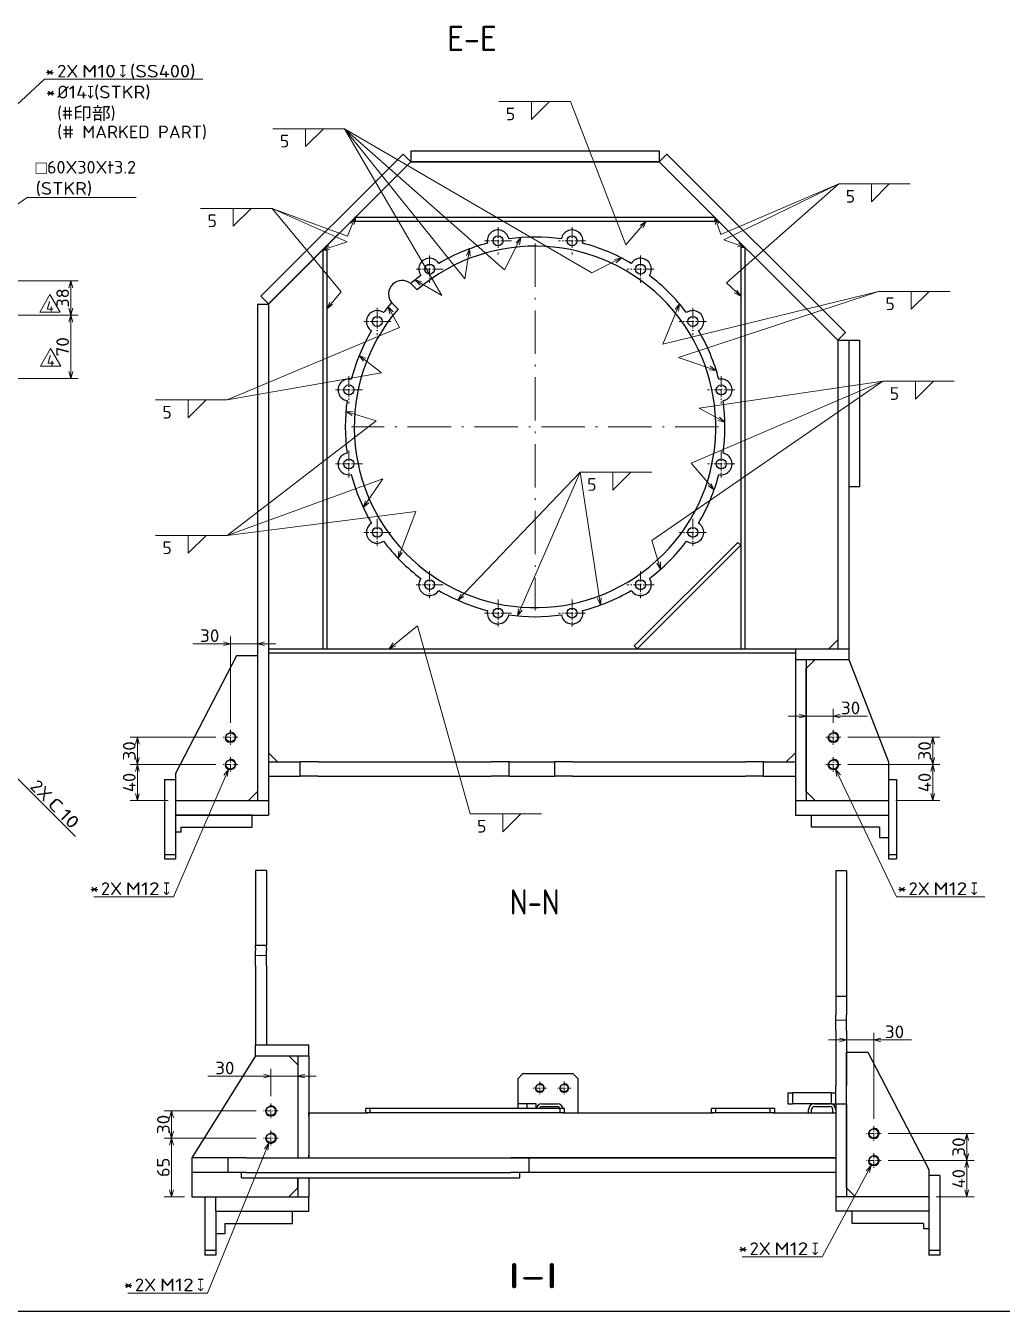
# Model space of a CAD drawing. Extents: x 0 to 1248, y -10 to 833.
# Drawn here: x 727.3 to 997.4, y 25 to 380.6 of the extents above; entities that cross this region are included whole.
import ezdxf
from ezdxf.enums import TextEntityAlignment as Align

# ---------------------------------------------------------------- set-up
doc = ezdxf.new("R2010")
doc.units = 0
doc.linetypes.add('DASHDOT', pattern=[18.5, 12, -3, 0.5, -3])
doc.layers.get('0').update_dxf_attribs({"lineweight": 13})
doc.styles.add('GDT', font='gdt.shx')
doc.styles.get("Standard").update_dxf_attribs({"font": 'isocp.shx'})
doc.dimstyles.get("Standard").update_dxf_attribs({"dimtxt": 2.5, "dimasz": 2.5, "dimexe": 1.25, "dimexo": 0.625, "dimtad": 1, "dimcen": 2.5, "dimadec": 0, "dimazin": 0, "dimtfac": 1, "dimtmove": 0, "dimatfit": 0, "dimfxl": 1, "dimarcsym": 0})

# ---------------------------------------------------------------- blocks, each defined once
blk = doc.blocks.new('*D291')
at = {"color": 214, "lineweight": 13}
for p, q in [((683.911854, 320.918055), (732.427548, 365.821757)), ((732.427548, 365.821757), (776.26218, 365.821757))]:
    blk.add_line(p, q, dxfattribs=at)
blk.add_lwpolyline([(684.978024, 322.610179), (683.911854, 320.918055), (685.681248, 321.850398)], dxfattribs=at)
for s, width, p, p2 in [('(SS400)', 0.880938, (756.056126, 366.321757), (774.26218, 366.321757)), ('2X', 0.953546, (735.96175, 366.321757), (741.841953, 366.321757)), ('M10', 0.921947, (742.841953, 366.321757), (752.215077, 366.321757))]:
    blk.add_text(s, height=3.5, dxfattribs=dict(at, width=width)).set_placement(p, p2, align=Align.FIT)
at = {"color": 214, "lineweight": 13, "style": 'GDT', "width": 0.52601}
blk.add_text('x', height=3.5, dxfattribs=at).set_placement((753.215077, 366.321757), (755.056111, 366.321757), align=Align.FIT)
blk = doc.blocks.new('*D344')
at = {"color": 5, "lineweight": 13}
for p, q in [((692.644482, 300.56898), (741.74448, 300.56898)), ((739.74448, 283.06898), (739.74448, 300.56898)), ((693.894482, 283.06898), (741.74448, 283.06898))]:
    blk.add_line(p, q, dxfattribs=at)
for points in [[(740.262119, 298.637141), (739.74448, 300.56898), (739.226841, 298.637141)], [(739.226841, 285.000834), (739.74448, 283.06898), (740.262119, 285.000834)]]:
    blk.add_lwpolyline(points, dxfattribs=at)
at = {"color": 5, "lineweight": 13, "width": 0.868247}
blk.add_text('70', height=3.5, rotation=90, dxfattribs=at).set_placement((739.24448, 289.141886), (739.24448, 294.496073), align=Align.FIT)
blk = doc.blocks.new('*D345')
at = {"color": 5, "lineweight": 13}
for p, q in [((692.644482, 310.06898), (741.74448, 310.06898)), ((739.74448, 300.56898), (739.74448, 310.06898)), ((692.644482, 300.56898), (741.74448, 300.56898))]:
    blk.add_line(p, q, dxfattribs=at)
for points in [[(740.262119, 308.137141), (739.74448, 310.06898), (739.226841, 308.137141)], [(739.226841, 302.500834), (739.74448, 300.56898), (740.262119, 302.500834)]]:
    blk.add_lwpolyline(points, dxfattribs=at)
at = {"color": 5, "lineweight": 13, "width": 0.868247}
blk.add_text('38', height=3.5, rotation=90, dxfattribs=at).set_placement((739.24448, 302.641886), (739.24448, 307.996073), align=Align.FIT)
blk = doc.blocks.new('*D368')
at = {"color": 7, "lineweight": 13}
for p, q in [((777.660428, 90.058514), (807.581845, 90.058514)), ((795.081845, 84.471012), (795.081845, 92.058514))]:
    blk.add_line(p, q, dxfattribs=at)
for points in [[(793.149991, 89.540874), (795.081845, 90.058514), (793.149991, 90.576153)], [(804.513699, 90.576153), (802.581845, 90.058514), (804.513699, 89.540874)]]:
    blk.add_lwpolyline(points, dxfattribs=at)
at = {"color": 7, "lineweight": 13, "width": 0.868247}
blk.add_text('30', height=3.5, dxfattribs=at).set_placement((779.660428, 90.558514), (785.014615, 90.558514), align=Align.FIT)
blk = doc.blocks.new('*D369')
at = {"color": 7, "lineweight": 13}
for p, q in [((949.331845, 100.058514), (972.258939, 100.058514)), ((954.331845, 98.683514), (954.331845, 102.058514)), ((961.831845, 78.221012), (961.831845, 102.058514))]:
    blk.add_line(p, q, dxfattribs=at)
for points in [[(952.399991, 99.540874), (954.331845, 100.058514), (952.399991, 100.576153)], [(963.763699, 100.576153), (961.831845, 100.058514), (963.763699, 99.540874)]]:
    blk.add_lwpolyline(points, dxfattribs=at)
at = {"color": 7, "lineweight": 13, "width": 0.868247}
blk.add_text('30', height=3.5, dxfattribs=at).set_placement((964.904752, 100.558514), (970.258939, 100.558514), align=Align.FIT)
blk = doc.blocks.new('*D370')
at = {"color": 214, "lineweight": 13}
for p, q in [((794.514996, 71.544743), (777.581845, 30.058514)), ((777.581845, 30.058514), (755.487485, 30.058514))]:
    blk.add_line(p, q, dxfattribs=at)
blk.add_lwpolyline([(794.264211, 69.560528), (794.514996, 71.544743), (793.305707, 69.951755)], dxfattribs=at)
for s, width, p, p2 in [('2X', 0.953546, (757.487485, 30.558514), (763.367688, 30.558514)), ('M12', 0.921947, (764.36768, 30.558514), (773.740804, 30.558514))]:
    blk.add_text(s, height=3.5, dxfattribs=dict(at, width=width)).set_placement(p, p2, align=Align.FIT)
at = {"color": 214, "lineweight": 13, "style": 'GDT', "width": 0.52601}
blk.add_text('x', height=3.5, dxfattribs=at).set_placement((774.740811, 30.558514), (776.581845, 30.558514), align=Align.FIT)
blk = doc.blocks.new('*D371')
at = {"color": 214, "lineweight": 13}
for p, q in [((961.124028, 65.361019), (947.581845, 40.058514)), ((947.581845, 40.058514), (925.487481, 40.058514))]:
    blk.add_line(p, q, dxfattribs=at)
blk.add_lwpolyline([(960.66882, 63.413509), (961.124028, 65.361019), (959.756047, 63.902035)], dxfattribs=at)
for s, width, p, p2 in [('2X', 0.953546, (927.487481, 40.558514), (933.367684, 40.558514)), ('M12', 0.921946, (934.367684, 40.558514), (943.740804, 40.558514))]:
    blk.add_text(s, height=3.5, dxfattribs=dict(at, width=width)).set_placement(p, p2, align=Align.FIT)
at = {"color": 214, "lineweight": 13, "style": 'GDT', "width": 0.52601}
blk.add_text('x', height=3.5, dxfattribs=at).set_placement((944.740811, 40.558514), (946.581845, 40.558514), align=Align.FIT)
blk = doc.blocks.new('*D372')
at = {"color": 7, "lineweight": 13}
for p, q in [((791.044347, 72.933514), (765.581845, 72.933514)), ((767.581845, 56.683514), (767.581845, 72.933514)), ((771.206845, 56.683514), (765.581845, 56.683514))]:
    blk.add_line(p, q, dxfattribs=at)
for points in [[(768.099484, 71.001659), (767.581845, 72.933514), (767.064206, 71.001659)], [(767.064206, 58.615368), (767.581845, 56.683514), (768.099484, 58.615368)]]:
    blk.add_lwpolyline(points, dxfattribs=at)
at = {"color": 7, "lineweight": 13, "width": 0.868247}
blk.add_text('65', height=3.5, rotation=90, dxfattribs=at).set_placement((767.081845, 62.13142), (767.081845, 67.485607), align=Align.FIT)
blk = doc.blocks.new('*D373')
at = {"color": 7, "lineweight": 13}
for p, q in [((791.044347, 80.433514), (765.581845, 80.433514)), ((767.581845, 72.933514), (767.581845, 80.433514)), ((791.044347, 72.933514), (765.581845, 72.933514))]:
    blk.add_line(p, q, dxfattribs=at)
for points in [[(768.099484, 78.501659), (767.581845, 80.433514), (767.064206, 78.501659)], [(767.064206, 74.865368), (767.581845, 72.933514), (768.099484, 74.865368)]]:
    blk.add_lwpolyline(points, dxfattribs=at)
at = {"color": 7, "lineweight": 13, "width": 0.868247}
blk.add_text('30', height=3.5, rotation=90, dxfattribs=at).set_placement((767.081845, 74.00642), (767.081845, 79.360607), align=Align.FIT)
blk = doc.blocks.new('*D374')
at = {"color": 7, "lineweight": 13}
for p, q in [((965.869344, 66.683514), (989.581845, 66.683514)), ((987.581845, 56.683514), (987.581845, 66.683514)), ((979.081845, 56.683514), (989.581845, 56.683514))]:
    blk.add_line(p, q, dxfattribs=at)
for points in [[(988.099484, 64.751659), (987.581845, 66.683514), (987.064206, 64.751659)], [(987.064206, 58.615368), (987.581845, 56.683514), (988.099484, 58.615368)]]:
    blk.add_lwpolyline(points, dxfattribs=at)
at = {"color": 7, "lineweight": 13, "width": 0.868247}
blk.add_text('40', height=3.5, rotation=90, dxfattribs=at).set_placement((987.081845, 59.00642), (987.081845, 64.360607), align=Align.FIT)
blk = doc.blocks.new('*D375')
at = {"color": 7, "lineweight": 13}
for p, q in [((965.869344, 74.183514), (989.581845, 74.183514)), ((987.581845, 66.683514), (987.581845, 74.183514)), ((965.869344, 66.683514), (989.581845, 66.683514))]:
    blk.add_line(p, q, dxfattribs=at)
for points in [[(988.099484, 72.251659), (987.581845, 74.183514), (987.064206, 72.251659)], [(987.064206, 68.615368), (987.581845, 66.683514), (988.099484, 68.615368)]]:
    blk.add_lwpolyline(points, dxfattribs=at)
at = {"color": 7, "lineweight": 13, "width": 0.868247}
blk.add_text('30', height=3.5, rotation=90, dxfattribs=at).set_placement((987.081845, 67.75642), (987.081845, 73.110607), align=Align.FIT)
blk = doc.blocks.new('*D393')
at = {"color": 7, "lineweight": 13}
for p, q in [((783.907596, 187.821099), (783.907596, 211.658601)), ((773.480502, 209.658601), (796.407596, 209.658601))]:
    blk.add_line(p, q, dxfattribs=at)
for points in [[(781.975742, 209.140961), (783.907596, 209.658601), (781.975742, 210.17624)], [(793.33945, 210.17624), (791.407596, 209.658601), (793.33945, 209.140961)]]:
    blk.add_lwpolyline(points, dxfattribs=at)
at = {"color": 7, "lineweight": 13, "width": 0.868247}
blk.add_text('30', height=3.5, dxfattribs=at).set_placement((775.480502, 210.158601), (780.834689, 210.158601), align=Align.FIT)
blk = doc.blocks.new('*D394')
at = {"color": 7, "lineweight": 13}
for p, q in [((938.157596, 189.658601), (960.110629, 189.658601)), ((950.657596, 187.821099), (950.657596, 191.658601))]:
    blk.add_line(p, q, dxfattribs=at)
for points in [[(941.225742, 189.140961), (943.157596, 189.658601), (941.225742, 190.17624)], [(952.58945, 190.17624), (950.657596, 189.658601), (952.58945, 189.140961)]]:
    blk.add_lwpolyline(points, dxfattribs=at)
at = {"color": 7, "lineweight": 13, "width": 0.868247}
blk.add_text('30', height=3.5, dxfattribs=at).set_placement((952.756442, 190.158601), (958.110629, 190.158601), align=Align.FIT)
blk = doc.blocks.new('*D395')
at = {"color": 214, "lineweight": 13}
for p, q in [((783.315013, 174.905617), (768.157596, 139.658601)), ((768.157596, 139.658601), (746.063235, 139.658601))]:
    blk.add_line(p, q, dxfattribs=at)
blk.add_lwpolyline([(783.027362, 172.926408), (783.315013, 174.905617), (782.076297, 173.335396)], dxfattribs=at)
for s, width, p, p2 in [('2X', 0.953546, (748.063228, 140.158601), (753.943431, 140.158601)), ('M12', 0.921947, (754.943431, 140.158601), (764.316554, 140.158601))]:
    blk.add_text(s, height=3.5, dxfattribs=dict(at, width=width)).set_placement(p, p2, align=Align.FIT)
at = {"color": 214, "lineweight": 13, "style": 'GDT', "width": 0.52601}
blk.add_text('x', height=3.5, dxfattribs=at).set_placement((765.316562, 140.158601), (767.157596, 140.158601), align=Align.FIT)
blk = doc.blocks.new('*D396')
at = {"color": 214, "lineweight": 13}
for p, q in [((951.304286, 174.930161), (968.157596, 139.658601)), ((968.157596, 139.658601), (992.565845, 139.658601))]:
    blk.add_line(p, q, dxfattribs=at)
blk.add_lwpolyline([(952.604228, 173.410241), (951.304286, 174.930161), (951.670108, 172.963906)], dxfattribs=at)
for s, width, p, p2 in [('2X', 0.953546, (971.471477, 140.158601), (977.35168, 140.158601)), ('M12', 0.921947, (978.35168, 140.158601), (987.724803, 140.158601))]:
    blk.add_text(s, height=3.5, dxfattribs=dict(at, width=width)).set_placement(p, p2, align=Align.FIT)
at = {"color": 214, "lineweight": 13, "style": 'GDT', "width": 0.52601}
blk.add_text('x', height=3.5, dxfattribs=at).set_placement((988.724803, 140.158601), (990.565837, 140.158601), align=Align.FIT)
blk = doc.blocks.new('*D397')
at = {"color": 7, "lineweight": 13}
for p, q in [((779.870097, 176.283601), (756.157596, 176.283601)), ((758.157596, 166.283601), (758.157596, 176.283601)), ((766.657596, 166.283601), (756.157596, 166.283601))]:
    blk.add_line(p, q, dxfattribs=at)
for points in [[(758.675235, 174.351746), (758.157596, 176.283601), (757.639957, 174.351746)], [(757.639957, 168.215455), (758.157596, 166.283601), (758.675235, 168.215455)]]:
    blk.add_lwpolyline(points, dxfattribs=at)
at = {"color": 7, "lineweight": 13, "width": 0.868247}
blk.add_text('40', height=3.5, rotation=90, dxfattribs=at).set_placement((757.657596, 168.606507), (757.657596, 173.960694), align=Align.FIT)
blk = doc.blocks.new('*D398')
at = {"color": 7, "lineweight": 13}
for p, q in [((779.870097, 183.783601), (756.157596, 183.783601)), ((758.157596, 176.283601), (758.157596, 183.783601)), ((779.870097, 176.283601), (756.157596, 176.283601))]:
    blk.add_line(p, q, dxfattribs=at)
for points in [[(758.675235, 181.851746), (758.157596, 183.783601), (757.639957, 181.851746)], [(757.639957, 178.215455), (758.157596, 176.283601), (758.675235, 178.215455)]]:
    blk.add_lwpolyline(points, dxfattribs=at)
at = {"color": 7, "lineweight": 13, "width": 0.868247}
blk.add_text('30', height=3.5, rotation=90, dxfattribs=at).set_placement((757.657596, 177.356507), (757.657596, 182.710694), align=Align.FIT)
blk = doc.blocks.new('*D399')
at = {"color": 7, "lineweight": 13}
for p, q in [((954.695094, 176.283601), (980.157596, 176.283601)), ((978.157596, 166.283601), (978.157596, 176.283601)), ((967.907596, 166.283601), (980.157596, 166.283601))]:
    blk.add_line(p, q, dxfattribs=at)
for points in [[(978.675235, 174.351746), (978.157596, 176.283601), (977.639957, 174.351746)], [(977.639957, 168.215455), (978.157596, 166.283601), (978.675235, 168.215455)]]:
    blk.add_lwpolyline(points, dxfattribs=at)
at = {"color": 7, "lineweight": 13, "width": 0.868247}
blk.add_text('40', height=3.5, rotation=90, dxfattribs=at).set_placement((977.657596, 168.606507), (977.657596, 173.960694), align=Align.FIT)
blk = doc.blocks.new('*D400')
at = {"color": 7, "lineweight": 13}
for p, q in [((954.695094, 183.783601), (980.157596, 183.783601)), ((978.157596, 176.283601), (978.157596, 183.783601)), ((954.695094, 176.283601), (980.157596, 176.283601))]:
    blk.add_line(p, q, dxfattribs=at)
for points in [[(978.675235, 181.851746), (978.157596, 183.783601), (977.639957, 181.851746)], [(977.639957, 178.215455), (978.157596, 176.283601), (978.675235, 178.215455)]]:
    blk.add_lwpolyline(points, dxfattribs=at)
at = {"color": 7, "lineweight": 13, "width": 0.868247}
blk.add_text('30', height=3.5, rotation=90, dxfattribs=at).set_placement((977.657596, 177.356507), (977.657596, 182.710694), align=Align.FIT)

msp = doc.modelspace()

# ---------------------------------------------------------------- linework, layer by layer
at = {"color": 7, "lineweight": 13}
for p, q in [((858.1576, 359.6586), (877.9508, 359.6586)), ((795.6576, 352.1586), (815.4508, 352.1586)), ((952.1606, 336.8726), (971.9539, 336.8726)), ((775.6413, 330.1205), (795.4345, 330.1205)), ((963.1576, 307.1586), (982.9508, 307.1586)), ((964.3397, 282.3004), (984.1329, 282.3004)), ((763.1576, 277.1586), (782.9508, 277.1586)), ((846.7786, 221.7087), (880.6576, 257.1586)), ((863.3227, 217.3817), (880.6576, 257.1586)), ((880.6576, 257.1586), (900.4508, 257.1586)), ((886.2582, 220.3776), (880.6576, 257.1586)), ((763.1576, 239.6586), (782.9508, 239.6586)), ((724.3894, 173.0639), (741.071, 156.3823)), ((850.1856, 162.6165), (869.9788, 162.6165)), ((791.0818, 123.4367), (793.5818, 123.4367)), ((954.0818, 105.5567), (951.5818, 105.5567))]:
    msp.add_line(p, q, dxfattribs=at)
at = {"color": 7, "lineweight": 25}
for p, q in [((792.2931, 305.7868), (831.6613, 345.1549)), ((831.6613, 345.1549), (833.7826, 343.0336)), ((833.7826, 346.0336), (833.7826, 343.0336)), ((833.7826, 346.0336), (902.5326, 346.0336)), ((902.5326, 346.0336), (902.5326, 343.0336)), ((904.6539, 345.1549), (902.5326, 343.0336)), ((904.6539, 345.1549), (954.0276, 295.7812)), ((833.7826, 343.0336), (794.4076, 303.6586)), ((794.4144, 303.6654), (833.7826, 343.0336)), ((902.5326, 343.0336), (833.7826, 343.0336)), ((833.7826, 343.0336), (902.5326, 343.0336)), ((951.9076, 293.6586), (902.5326, 343.0336)), ((902.5326, 343.0336), (951.9063, 293.6599)), ((818.4076, 327.6586), (818.4076, 326.5336)), ((818.4076, 327.6586), (917.9076, 327.6586)), ((917.9076, 327.6586), (917.9076, 326.5336)), ((818.4076, 326.5336), (917.9076, 326.5336)), ((809.4076, 318.6586), (810.5326, 318.6586)), ((809.4076, 318.6586), (809.4076, 208.2836)), ((810.5326, 318.6586), (810.5326, 208.2836)), ((925.0326, 319.4086), (926.1576, 319.4086)), ((925.0326, 319.4086), (925.0326, 208.2836)), ((926.1576, 319.4086), (926.1576, 208.2836)), ((834.0397, 309.0798), (835.5535, 307.566)), ((791.4076, 303.6586), (791.4076, 166.2836)), ((791.4076, 303.6586), (794.4076, 303.6586)), ((792.2931, 305.7868), (794.4144, 303.6654)), ((794.4076, 303.6586), (794.4076, 166.2836)), ((794.4076, 303.6586), (794.4076, 208.2836)), ((830.2502, 302.2627), (828.7364, 303.7765)), ((954.0276, 295.7812), (951.9063, 293.6599)), ((951.9076, 293.6586), (951.9076, 208.2836)), ((951.9076, 293.6586), (954.9076, 293.6586)), ((954.9076, 293.6586), (954.9076, 208.2836)), ((954.9076, 293.6586), (957.9076, 293.6586)), ((954.9076, 293.6586), (954.9076, 253.1586)), ((957.9076, 293.6586), (957.9076, 253.1586)), ((954.9076, 253.1586), (957.9076, 253.1586)), ((924.2371, 237.7169), (895.5993, 209.0791)), ((925.0326, 236.9214), (896.3948, 208.2836)), ((924.2371, 237.7169), (925.0326, 236.9214)), ((951.9076, 210.7836), (949.4076, 208.2836)), ((785.576, 206.2836), (768.6576, 173.7836)), ((791.4076, 206.2836), (785.576, 206.2836)), ((794.4076, 208.2836), (794.4076, 207.1586)), ((794.4076, 208.2836), (940.1576, 208.2836)), ((794.4076, 207.1586), (794.4076, 179.5336)), ((794.4076, 207.1586), (940.1576, 207.1586)), ((809.4076, 208.2836), (810.5326, 208.2836)), ((895.5993, 209.0791), (896.3948, 208.2836)), ((925.0326, 208.2836), (926.1576, 208.2836)), ((940.1576, 208.2836), (940.1576, 205.2836)), ((940.1576, 208.2836), (954.9076, 208.2836)), ((940.1576, 208.2836), (940.1576, 207.1586)), ((951.9076, 208.2836), (954.9076, 208.2836)), ((954.9076, 208.2836), (954.9076, 205.2836)), ((940.1576, 205.2836), (940.1576, 166.2836)), ((940.1576, 205.2836), (943.1576, 205.2836)), ((940.1576, 205.2836), (954.9076, 205.2836)), ((943.1576, 205.2836), (943.1576, 166.2836)), ((945.6576, 205.2836), (943.1576, 202.7836)), ((943.1576, 168.7836), (943.1576, 202.7836)), ((945.6576, 205.2836), (954.9076, 205.2836)), ((954.9076, 205.2836), (965.9076, 177.0336)), ((794.4076, 179.5336), (796.9076, 177.0336)), ((937.6576, 177.0336), (940.1576, 179.5336)), ((794.4076, 177.0336), (794.4076, 173.0336)), ((794.4076, 177.0336), (803.2171, 177.0336)), ((808.1576, 177.0336), (803.2171, 177.0336)), ((803.2171, 173.0336), (803.2171, 177.0336)), ((808.1576, 177.0336), (856.0326, 177.0336)), ((860.9731, 177.0336), (856.0326, 177.0336)), ((860.9731, 177.0336), (873.5921, 177.0336)), ((860.9731, 173.0336), (860.9731, 177.0336)), ((878.5326, 177.0336), (873.5921, 177.0336)), ((873.5921, 173.0336), (873.5921, 177.0336)), ((878.5326, 177.0336), (926.4076, 177.0336)), ((931.3481, 177.0336), (926.4076, 177.0336)), ((931.3481, 177.0336), (940.1576, 177.0336)), ((931.3481, 173.0336), (931.3481, 177.0336)), ((940.1576, 177.0336), (940.1576, 173.0336)), ((965.9076, 177.0336), (965.9076, 172.1586)), ((765.6576, 172.1586), (768.6576, 172.1586)), ((765.6576, 172.1586), (765.6576, 151.4086)), ((768.6576, 173.7836), (768.6576, 166.2836)), ((768.6576, 172.1586), (768.6576, 166.2836)), ((794.4076, 173.0336), (803.2171, 173.0336)), ((808.1576, 173.0336), (803.1576, 173.0336)), ((808.1576, 173.0336), (856.0326, 173.0336)), ((860.9731, 173.0336), (856.0326, 173.0336)), ((860.9731, 173.0336), (873.5921, 173.0336)), ((878.5326, 173.0336), (873.5326, 173.0336)), ((878.5326, 173.0336), (926.4076, 173.0336)), ((931.3481, 173.0336), (926.4076, 173.0336)), ((931.3481, 173.0336), (940.1576, 173.0336)), ((965.9076, 172.1586), (968.1576, 172.1586)), ((965.9076, 172.1586), (965.9076, 151.4086)), ((968.1576, 172.1586), (968.1576, 151.4086)), ((791.4076, 168.7836), (788.9076, 166.2836)), ((943.1576, 168.7836), (945.6576, 166.2836)), ((768.6576, 166.2836), (768.6576, 162.2836)), ((768.6576, 166.2836), (794.4076, 166.2836)), ((791.4076, 166.2836), (794.4076, 166.2836)), ((794.4076, 166.2836), (794.4076, 162.2836)), ((940.1576, 166.2836), (940.1576, 162.2836)), ((940.1576, 166.2836), (965.9076, 166.2836)), ((940.1576, 166.2836), (943.1576, 166.2836)), ((965.9076, 166.2836), (965.9076, 162.2836)), ((768.6576, 162.2836), (794.4076, 162.2836)), ((768.6576, 162.2836), (768.6576, 151.4086)), ((768.6576, 162.2836), (768.6576, 157.5336)), ((789.9076, 162.2836), (768.6576, 162.2836)), ((789.9076, 158.9086), (789.9076, 162.2836)), ((940.1576, 162.2836), (965.9076, 162.2836)), ((944.6576, 158.9086), (944.6576, 162.2836)), ((944.6576, 162.2836), (965.9076, 162.2836)), ((770.1576, 157.5336), (768.6576, 157.5336)), ((770.1576, 158.9086), (789.9076, 158.9086)), ((770.1576, 158.9086), (770.1576, 157.5336)), ((963.4076, 158.9086), (944.6576, 158.9086)), ((963.4076, 158.9086), (963.4076, 156.0336)), ((963.4076, 156.0336), (965.9076, 156.0336)), ((765.6576, 151.4086), (768.6576, 151.4086)), ((765.6576, 151.4086), (765.6576, 150.1586)), ((765.6576, 150.1586), (768.6576, 150.1586)), ((768.6576, 151.4086), (768.6576, 150.1586)), ((965.9076, 151.4086), (968.1576, 151.4086)), ((965.9076, 151.4086), (965.9076, 150.1586)), ((965.9076, 150.1586), (968.1576, 150.1586)), ((968.1576, 151.4086), (968.1576, 150.1586)), ((790.8318, 146.9604), (790.8318, 126.1835)), ((793.8318, 146.9604), (790.8318, 146.9604)), ((793.8318, 146.9604), (793.8318, 126.1835)), ((951.3318, 146.8343), (951.3318, 112.193)), ((954.3318, 146.8343), (951.3318, 146.8343)), ((954.3318, 146.8343), (954.3318, 112.193)), ((793.8318, 126.1835), (790.8318, 126.1835)), ((790.8318, 125.5136), (790.8318, 126.1835)), ((790.8318, 125.5136), (790.8318, 124.8801)), ((790.8318, 120.55), (790.8318, 124.8801)), ((793.8318, 125.5136), (793.8318, 126.1835)), ((793.8318, 125.5136), (793.8318, 124.8801)), ((793.8318, 120.55), (793.8318, 124.8801)), ((790.8318, 120.55), (790.8318, 98.6835)), ((793.8318, 120.55), (793.8318, 98.6835)), ((951.3318, 112.193), (954.3318, 112.193)), ((951.3318, 112.193), (951.3318, 107.0001)), ((954.3318, 112.193), (954.3318, 107.0001)), ((951.3318, 102.67), (951.3318, 107.0001)), ((954.3318, 102.67), (954.3318, 107.0001)), ((951.3318, 102.67), (951.3318, 87.4335)), ((954.3318, 102.67), (954.3318, 87.4335)), ((790.8318, 98.6835), (805.5818, 98.6835)), ((790.8318, 95.6835), (790.8318, 98.6835)), ((790.8318, 98.6835), (793.8318, 98.6835)), ((805.5818, 95.6835), (805.5818, 98.6835)), ((954.3318, 96.6835), (960.1634, 96.6835)), ((954.3318, 59.1835), (954.3318, 96.6835)), ((960.1634, 96.6835), (977.0818, 64.1835)), ((790.8318, 95.6835), (773.2068, 67.4335)), ((790.8318, 95.6835), (805.5818, 95.6835)), ((800.0818, 95.6835), (802.5818, 93.1835)), ((802.5818, 95.6835), (805.5818, 95.6835)), ((802.5818, 95.6835), (802.5818, 67.4335)), ((805.5818, 95.6835), (805.5818, 67.4335)), ((864.7068, 90.6835), (863.4568, 89.4335)), ((863.4568, 82.4335), (863.4568, 89.4335)), ((878.7068, 90.6835), (864.7068, 90.6835)), ((878.7068, 90.6835), (879.9568, 89.4335)), ((879.9568, 89.4335), (879.9568, 79.9335)), ((938.0818, 85.4335), (938.0818, 82.4335)), ((938.0818, 85.4335), (939.3318, 85.4335)), ((939.3318, 85.4335), (939.3318, 82.4335)), ((950.0818, 85.4335), (939.3318, 85.4335)), ((950.0818, 85.4335), (950.0818, 82.4335)), ((950.0818, 85.4335), (951.3318, 85.4335)), ((951.3318, 82.4335), (951.3318, 87.4335)), ((954.3318, 82.4335), (954.3318, 87.4335)), ((863.4568, 81.0585), (863.4568, 82.4335)), ((865.9568, 82.4335), (863.4568, 82.4335)), ((865.9568, 81.0585), (865.9568, 82.4335)), ((868.4568, 82.4335), (865.9568, 82.4335)), ((868.4568, 81.0585), (868.4568, 82.4335)), ((870.0568, 82.4335), (874.3568, 82.4335)), ((938.0818, 82.4335), (939.3318, 82.4335)), ((950.0818, 82.4335), (939.3318, 82.4335)), ((945.4318, 82.4335), (949.7318, 82.4335)), ((950.0818, 82.4335), (951.3318, 82.4335)), ((951.3318, 82.4335), (951.3318, 56.6835)), ((951.3318, 82.4335), (954.3318, 82.4335)), ((954.3318, 82.4335), (954.3318, 56.6835)), ((805.5818, 79.9335), (821.7818, 79.9335)), ((805.5818, 79.1335), (805.5818, 79.9335)), ((805.5818, 79.1335), (805.5818, 68.2335)), ((821.3318, 79.9335), (821.3318, 81.0585)), ((822.5818, 81.0585), (821.3318, 81.0585)), ((822.5818, 79.9335), (821.3318, 79.9335)), ((822.5818, 79.9335), (822.5818, 81.0585)), ((875.0818, 81.0585), (822.5818, 81.0585)), ((875.0818, 79.9335), (822.5818, 79.9335)), ((870.0568, 81.6335), (874.3568, 81.6335)), ((876.3318, 81.0585), (875.0818, 81.0585)), ((875.0818, 79.9335), (875.0818, 81.0585)), ((876.3318, 79.9335), (875.0818, 79.9335)), ((875.8818, 79.9335), (917.4068, 79.9335)), ((876.3318, 79.9335), (876.3318, 81.0585)), ((916.9568, 79.9335), (916.9568, 81.0585)), ((918.2068, 81.0585), (916.9568, 81.0585)), ((918.2068, 79.9335), (916.9568, 79.9335)), ((918.2068, 79.9335), (918.2068, 81.0585)), ((933.2068, 81.0585), (918.2068, 81.0585)), ((933.2068, 79.9335), (918.2068, 79.9335)), ((934.4568, 81.0585), (933.2068, 81.0585)), ((933.2068, 79.9335), (933.2068, 81.0585)), ((934.4568, 79.9335), (933.2068, 79.9335)), ((934.0068, 79.9335), (951.3318, 79.9335)), ((934.4568, 79.9335), (934.4568, 81.0585)), ((943.8318, 79.9335), (943.8318, 80.8335)), ((944.6318, 79.9335), (944.6318, 80.8335)), ((945.4318, 81.6335), (949.7318, 81.6335)), ((950.5318, 79.9335), (950.5318, 80.8335)), ((805.5818, 67.4335), (805.5818, 68.2335)), ((783.2068, 67.4335), (773.2068, 67.4335)), ((773.2068, 67.4335), (773.2068, 63.4335)), ((788.2068, 67.4335), (783.2068, 67.4335)), ((783.2068, 67.4335), (783.2068, 63.4335)), ((788.2068, 67.4335), (861.4568, 67.4335)), ((802.5818, 67.4335), (805.5818, 67.4335)), ((805.5818, 67.4335), (951.3318, 67.4335)), ((866.4568, 67.4335), (861.4568, 67.4335)), ((866.4568, 67.4335), (866.4568, 63.4335)), ((951.3318, 67.4335), (866.4568, 67.4335)), ((951.3318, 67.4335), (951.3318, 63.4335)), ((977.0818, 64.1835), (977.0818, 56.6835)), ((783.2068, 63.4335), (773.2068, 63.4335)), ((773.2068, 63.4335), (773.2068, 56.6835)), ((788.2068, 63.4335), (783.2068, 63.4335)), ((786.9568, 61.9335), (786.9568, 63.4335)), ((786.9568, 61.9335), (863.9568, 61.9335)), ((788.2068, 63.4335), (861.4568, 63.4335)), ((802.5818, 61.9335), (802.5818, 56.6835)), ((802.5818, 59.1835), (802.5818, 61.9335)), ((805.5818, 61.9335), (805.5818, 56.6835)), ((866.4568, 63.4335), (861.4568, 63.4335)), ((863.9568, 61.9335), (863.9568, 63.4335)), ((951.3318, 63.4335), (866.4568, 63.4335)), ((977.0818, 62.5585), (977.0818, 41.8085)), ((980.0818, 62.5585), (977.0818, 62.5585)), ((980.0818, 62.5585), (980.0818, 41.8085)), ((802.5818, 59.1835), (800.0818, 56.6835)), ((954.3318, 59.1835), (956.8318, 56.6835)), ((773.2068, 56.6835), (800.0818, 56.6835)), ((776.8318, 56.6835), (776.8318, 41.8085)), ((779.8318, 56.6835), (805.5818, 56.6835)), ((779.8318, 52.6835), (779.8318, 56.6835)), ((802.5818, 56.6835), (805.5818, 56.6835)), ((805.5818, 52.6835), (805.5818, 56.6835)), ((954.3318, 56.6835), (951.3318, 56.6835)), ((977.0818, 56.6835), (951.3318, 56.6835)), ((951.3318, 56.6835), (951.3318, 52.6835)), ((977.0818, 56.6835), (956.8318, 56.6835)), ((977.0818, 56.6835), (977.0818, 52.6835)), ((779.8318, 52.6835), (805.5818, 52.6835)), ((779.8318, 52.6835), (779.8318, 41.8085)), ((779.8318, 52.6835), (779.8318, 46.4335)), ((801.0818, 49.3085), (801.0818, 52.6835)), ((977.0818, 52.6835), (951.3318, 52.6835)), ((955.8318, 49.3085), (955.8318, 52.6835)), ((782.3318, 46.4335), (779.8318, 46.4335)), ((782.3318, 49.3085), (801.0818, 49.3085)), ((782.3318, 49.3085), (782.3318, 46.4335)), ((975.5818, 49.3085), (955.8318, 49.3085)), ((975.5818, 49.3085), (975.5818, 47.9335)), ((975.5818, 47.9335), (977.0818, 47.9335)), ((779.8318, 41.8085), (776.8318, 41.8085)), ((776.8318, 41.8085), (776.8318, 40.5585)), ((779.8318, 40.5585), (776.8318, 40.5585)), ((779.8318, 41.8085), (779.8318, 40.5585)), ((977.0818, 41.8085), (977.0818, 40.5585)), ((980.0818, 41.8085), (977.0818, 41.8085)), ((980.0818, 40.5585), (977.0818, 40.5585)), ((980.0818, 41.8085), (980.0818, 40.5585)), ((40, 25), (1164, 25))]:
    msp.add_line(p, q, dxfattribs=at)
at = {"color": 7, "linetype": 'DASHDOT', "lineweight": 13, "ltscale": 0.1875}
for p, q in [((857.9154, 324.8998), (857.9154, 317.3998)), ((878.3998, 324.8998), (878.3998, 317.3998)), ((861.6654, 321.1498), (854.1654, 321.1498)), ((882.1498, 321.1498), (874.6498, 321.1498)), ((838.9902, 317.0608), (838.9902, 309.5608)), ((897.325, 317.0608), (897.325, 309.5608)), ((842.7402, 313.3108), (835.2402, 313.3108)), ((901.075, 313.3108), (893.575, 313.3108)), ((824.5054, 302.576), (824.5054, 295.076)), ((911.8097, 302.576), (911.8097, 295.076)), ((828.2554, 298.826), (820.7554, 298.826)), ((915.5597, 298.826), (908.0597, 298.826)), ((816.6664, 283.6508), (816.6664, 276.1508)), ((919.6488, 283.6508), (919.6488, 276.1508)), ((820.4164, 279.9008), (812.9164, 279.9008)), ((923.3988, 279.9008), (915.8988, 279.9008)), ((816.6664, 263.1664), (816.6664, 255.6664)), ((919.6488, 263.1664), (919.6488, 255.6664)), ((820.4164, 259.4164), (812.9164, 259.4164)), ((923.3988, 259.4164), (915.8988, 259.4164)), ((824.5054, 244.2412), (824.5054, 236.7412)), ((911.8097, 244.2412), (911.8097, 236.7412)), ((828.2554, 240.4912), (820.7554, 240.4912)), ((915.5597, 240.4912), (908.0597, 240.4912)), ((838.9902, 229.7564), (838.9902, 222.2564)), ((897.325, 229.7564), (897.325, 222.2564)), ((842.7402, 226.0064), (835.2402, 226.0064)), ((901.075, 226.0064), (893.575, 226.0064)), ((857.9154, 221.9174), (857.9154, 214.4174)), ((878.3998, 221.9174), (878.3998, 214.4174)), ((861.6654, 218.1674), (854.1654, 218.1674)), ((882.1498, 218.1674), (874.6498, 218.1674))]:
    msp.add_line(p, q, dxfattribs=at)
at = {"color": 7, "linetype": 'DASHDOT', "lineweight": 13}
for p, q in [((868.1576, 320.4086), (868.1576, 218.9086)), ((918.9076, 269.6586), (817.4076, 269.6586))]:
    msp.add_line(p, q, dxfattribs=at)
at = {"color": 5, "lineweight": 13}
for p, q in [((731.1509, 301.4171), (733.9509, 306.2669)), ((733.9509, 306.2669), (736.7509, 301.4171)), ((731.1509, 301.4171), (736.7509, 301.4171)), ((731.3472, 286.468), (734.1472, 291.3178)), ((734.1472, 291.3178), (736.9472, 286.468)), ((731.3472, 286.468), (736.9472, 286.468))]:
    msp.add_line(p, q, dxfattribs=at)
at = {"color": 7, "linetype": 'DASHDOT', "lineweight": 13, "ltscale": 0.101875}
for p, q in [((783.9076, 185.8211), (783.9076, 181.7461)), ((950.6576, 185.8211), (950.6576, 181.7461)), ((785.9451, 183.7836), (781.8701, 183.7836)), ((952.6951, 183.7836), (948.6201, 183.7836)), ((783.9076, 178.3211), (783.9076, 174.2461)), ((950.6576, 178.3211), (950.6576, 174.2461)), ((785.9451, 176.2836), (781.8701, 176.2836)), ((952.6951, 176.2836), (948.6201, 176.2836)), ((795.0818, 82.471), (795.0818, 78.396)), ((797.1193, 80.4335), (793.0443, 80.4335)), ((795.0818, 74.971), (795.0818, 70.896)), ((961.8318, 76.221), (961.8318, 72.146)), ((797.1193, 72.9335), (793.0443, 72.9335)), ((963.8693, 74.1835), (959.7943, 74.1835)), ((961.8318, 68.721), (961.8318, 64.646)), ((963.8693, 66.6835), (959.7943, 66.6835))]:
    msp.add_line(p, q, dxfattribs=at)
at = {"color": 7, "linetype": 'DASHDOT', "lineweight": 13, "ltscale": 0.09125}
for p, q in [((871.2818, 86.7585), (867.6318, 86.7585)), ((869.4568, 88.5835), (869.4568, 84.9335)), ((878.0318, 86.7585), (874.3818, 86.7585)), ((876.2068, 88.5835), (876.2068, 84.9335))]:
    msp.add_line(p, q, dxfattribs=at)
at = {"color": 7, "lineweight": 13}
for points in [[(867.1781, 359.6586), (872.1501, 359.6586), (867.1781, 354.6866)], [(804.6781, 352.1586), (809.6501, 352.1586), (804.6781, 347.1866)], [(961.1811, 336.8726), (966.1532, 336.8726), (961.1811, 331.9006)], [(784.6618, 330.1205), (789.6338, 330.1205), (784.6618, 325.1485)], [(972.1781, 307.1586), (977.1501, 307.1586), (972.1781, 302.1866)], [(973.3602, 282.3004), (978.3322, 282.3004), (973.3602, 277.3284)], [(772.1781, 277.1586), (777.1501, 277.1586), (772.1781, 272.1866)], [(889.6781, 257.1586), (894.6501, 257.1586), (889.6781, 252.1866)], [(772.1781, 239.6586), (777.1501, 239.6586), (772.1781, 234.6866)], [(859.206, 162.6165), (864.1781, 162.6165), (859.206, 157.6444)]]:
    msp.add_lwpolyline(points, close=True, dxfattribs=at)
for points in [[(898.9102, 326.5336), (893.2738, 319.9983), (877.9508, 359.6586)], [(849.9858, 318.9134), (848.7297, 310.6667), (815.4508, 352.1586)], [(834.9371, 310.3114), (842.3609, 306.0357), (815.4508, 352.1586)], [(864.2356, 322.0119), (859.6924, 313.1225), (815.4508, 352.1586)], [(892.0655, 316.399), (883.82, 312.2815), (815.4508, 352.1586)], [(917.9076, 327.6586), (919.5841, 322.8781), (952.1606, 336.8726)], [(926.1576, 319.4086), (920.387, 321.4041), (952.1606, 336.8726)], [(925.0326, 305.7822), (921.1207, 309.4808), (952.1606, 336.8726)], [(688.7704, 305.9673), (727.6913, 333.1668), (757.7943, 333.1668)], [(810.5326, 302.3391), (814.4902, 307.0663), (795.4345, 330.1205)], [(809.4076, 318.6586), (816.1756, 320.8705), (795.4345, 330.1205)], [(818.4076, 327.6586), (816.2714, 322.4056), (795.4345, 330.1205)], [(818.1593, 325.6741), (818.4076, 327.6586), (817.2003, 326.0641)], [(919.0354, 326.0069), (917.9076, 327.6586), (918.0584, 325.6643)], [(898.0404, 324.7326), (898.9102, 326.5336), (897.2565, 325.4087)], [(863.8174, 320.0561), (864.2356, 322.0119), (862.8955, 320.5273)], [(924.1627, 319.5507), (926.1576, 319.4086), (924.501, 320.5292)], [(811.0831, 319.7508), (809.4076, 318.6586), (811.4047, 318.7667)], [(850.2067, 316.9256), (849.9858, 318.9134), (849.1832, 317.0815)], [(890.5684, 315.0728), (892.0655, 316.399), (890.1059, 315.999)], [(836.8695, 309.7958), (834.9371, 310.3114), (836.3528, 308.8987)], [(908.1465, 303.6754), (903.4834, 292.5478), (963.1576, 307.1586)], [(918.2713, 285.3069), (907.8156, 288.9001), (963.1576, 307.1586)], [(923.2732, 306.7333), (925.0326, 305.7822), (923.9845, 307.4855)], [(827.5305, 302.9105), (830.6576, 297.1586), (782.9508, 277.1586)], [(811.3758, 304.1526), (810.5326, 302.3391), (812.1696, 303.4881)], [(828.908, 301.4605), (827.5305, 302.9105), (827.9985, 300.9661)], [(907.8772, 301.6936), (908.1465, 303.6754), (906.9224, 302.0937)], [(819.5283, 289.4434), (825.6576, 284.6586), (782.9508, 277.1586)], [(821.3696, 288.6627), (819.5283, 289.4434), (820.7325, 287.8467)], [(916.2761, 285.4452), (918.2713, 285.3069), (916.6125, 286.4243)], [(902.8998, 230.2984), (900.4956, 238.2401), (964.3397, 282.3004)], [(917.6829, 252.2376), (911.3698, 259.6041), (964.3397, 282.3004)], [(920.6418, 270.9476), (913.5916, 274.818), (964.3397, 282.3004)], [(815.8282, 273.8881), (824.2476, 271.3572), (782.9508, 239.6586)], [(817.8273, 273.8277), (815.8282, 273.8881), (817.5293, 272.8362)], [(918.6992, 271.4235), (920.6418, 270.9476), (919.1974, 272.331)], [(820.6348, 247.3464), (826.0456, 255.3142), (782.9508, 239.6586)], [(916.0328, 253.3676), (917.6829, 252.2376), (916.8189, 254.0413)], [(821.2919, 249.2354), (820.6348, 247.3464), (822.1483, 248.6538)], [(830.2685, 233.3176), (835.1869, 246.2613), (782.9508, 239.6586)], [(830.4708, 235.3073), (830.2685, 233.3176), (831.4386, 234.9396)], [(901.8446, 231.9974), (902.8998, 230.2984), (902.8355, 232.2973)], [(847.7391, 223.463), (846.7786, 221.7087), (848.4876, 222.7477)], [(885.4557, 222.2095), (886.2582, 220.3776), (886.4792, 222.3654)], [(863.62, 219.3595), (863.3227, 217.3817), (864.569, 218.9459)], [(827.7756, 208.2836), (835.6576, 214.6586), (850.1856, 162.6165)], [(828.9522, 209.9009), (827.7756, 208.2836), (829.6032, 209.096)]]:
    msp.add_lwpolyline(points, dxfattribs=at)
at = {"color": 7, "lineweight": 25}
for centre, radius in [((857.9154, 321.1498), 1.375), ((878.3998, 321.1498), 1.375), ((838.9902, 313.3108), 1.375), ((897.325, 313.3108), 1.375), ((824.5054, 298.826), 1.375), ((911.8097, 298.826), 1.375), ((816.6664, 279.9008), 1.375), ((919.6488, 279.9008), 1.375), ((816.6664, 259.4164), 1.375), ((919.6488, 259.4164), 1.375), ((824.5054, 240.4912), 1.375), ((911.8097, 240.4912), 1.375), ((838.9902, 226.0064), 1.375), ((897.325, 226.0064), 1.375), ((857.9154, 218.1674), 1.375), ((878.3998, 218.1674), 1.375), ((783.9076, 183.7836), 1.2875), ((950.6576, 183.7836), 1.2875), ((783.9076, 176.2836), 1.2875), ((950.6576, 176.2836), 1.2875), ((869.4568, 86.7585), 1.075), ((876.2068, 86.7585), 1.075), ((795.0818, 80.4335), 1.2875), ((961.8318, 74.1835), 1.2875), ((795.0818, 72.9335), 1.2875), ((961.8318, 66.6835), 1.2875)]:
    msp.add_circle(centre, radius, dxfattribs=at)
for centre, radius, start, end in [((857.9154, 321.1498), 3, 9.612755, 192.887245), ((878.3998, 321.1498), 3, 347.112755, 170.387245), ((868.1576, 269.6586), 52.5, 104.52449, 120.47551), ((868.1576, 269.6586), 52.5, 82.02449, 97.97551), ((868.1576, 269.6586), 52.5, 59.52449, 75.47551), ((868.1576, 269.6586), 50, 139.301222, 130.698778), ((838.9902, 313.3108), 3, 32.112755, 215.387245), ((897.325, 313.3108), 3, 324.612755, 147.887245), ((831.388, 306.4282), 3.75, 50.619215, 219.380785), ((868.1576, 269.6586), 52.5, 127.02449, 130.923673), ((868.1576, 269.6586), 52.5, 37.02449, 52.97551), ((831.388, 306.4282), 3.75, 45, 50.619262), ((868.1576, 269.6586), 52.5, 139.076327, 142.97551), ((831.388, 306.4282), 3.75, 219.380738, 225), ((824.5054, 298.826), 3, 54.612755, 237.887245), ((911.8097, 298.826), 3, 302.112755, 125.387245), ((868.1576, 269.6586), 52.5, 149.52449, 165.47551), ((868.1576, 269.6586), 52.5, 14.52449, 30.47551), ((816.6664, 279.9008), 3, 77.112755, 260.387245), ((919.6488, 279.9008), 3, 279.612755, 102.887245), ((868.1576, 269.6586), 52.5, 172.02449, 187.97551), ((868.1576, 269.6586), 52.5, 352.02449, 7.97551), ((816.6664, 259.4164), 3, 99.612755, 282.887245), ((919.6488, 259.4164), 3, 257.112755, 80.387245), ((868.1576, 269.6586), 52.5, 194.52449, 210.47551), ((868.1576, 269.6586), 52.5, 329.52449, 345.47551), ((824.5054, 240.4912), 3, 122.112755, 305.387245), ((911.8097, 240.4912), 3, 234.612755, 57.887245), ((868.1576, 269.6586), 52.5, 217.02449, 232.97551), ((868.1576, 269.6586), 52.5, 307.02449, 322.97551), ((838.9902, 226.0064), 3, 144.612755, 327.887245), ((897.325, 226.0064), 3, 212.112755, 35.387245), ((868.1576, 269.6586), 52.5, 239.52449, 255.47551), ((868.1576, 269.6586), 52.5, 284.52449, 300.47551), ((857.9154, 218.1674), 3, 167.112755, 350.387245), ((868.1576, 269.6586), 52.5, 262.02449, 277.97551), ((878.3998, 218.1674), 3, 189.612755, 12.887245), ((784.8576, 177.9086), 0.65, 220.277709, 259.097518), ((951.6576, 177.9086), 0.65, 224.264738, 252.518029), ((870.0568, 80.8335), 1.6, 90, 171.913983), ((874.3568, 80.8335), 1.6, 8.083705, 90), ((945.4318, 80.8335), 1.6, 90, 180), ((949.7318, 80.8335), 1.6, 0.30994, 90), ((870.0568, 80.8335), 0.8, 90, 163.663567), ((874.3568, 80.8335), 0.8, 16.334142, 90), ((945.4318, 80.8335), 0.8, 90, 180), ((949.7318, 80.8335), 0.8, 0, 90)]:
    msp.add_arc(centre, radius, start, end, dxfattribs=at)
at = {"color": 7, "lineweight": 13}
for centre, radius in [((783.9076, 183.7836), 1.5), ((950.6576, 183.7836), 1.5), ((783.9076, 176.2836), 1.5), ((950.6576, 176.2836), 1.5), ((869.4568, 86.7585), 1.25), ((876.2068, 86.7585), 1.25), ((795.0818, 80.4335), 1.5), ((961.8318, 74.1835), 1.5), ((795.0818, 72.9335), 1.5), ((961.8318, 66.6835), 1.5)]:
    msp.add_arc(centre, radius, 169.999993, 100.000014, dxfattribs=at)

# ---------------------------------------------------------------- texts
for s, height, width, p, p2 in [('E-E', 7, 0.666998, (843.8011, 373.6245), (857.5857, 373.6245)), ('*', 3.5, 1.195196, (732.6639, 366.3505), (735.2535, 366.3505)), ('%%c', 3.5, 1.110901, (735.9828, 360.5463), (739.1304, 360.5463)), ('14', 3.5, 0.817767, (739.1304, 360.5463), (744.3096, 360.5463)), ('(STKR)', 3.5, 0.921115, (746.1506, 360.5463), (761.8095, 360.5463)), ('*', 3.5, 1.195196, (732.8514, 360.5668), (735.441, 360.5668)), ('(#印部)', 3.5, 1.192893, (735.9828, 354.6955), (752.0869, 354.6955)), ('5', 3.5, 0.913975, (860.0826, 354.4794), (862.6722, 354.4794)), ('(# MARKED PART)', 3.5, 0.865783, (735.9828, 349.5163), (777.3961, 349.5163)), ('5', 3.5, 0.913974, (797.5826, 346.9794), (800.1722, 346.9794)), ('60X30Xt3.2', 3.5, 0.825976, (733.1527, 339.746), (757.7943, 339.746)), ('(STKR)', 3.5, 0.921115, (730.0051, 333.8951), (745.6641, 333.8951)), ('5', 3.5, 0.913974, (954.0857, 331.6934), (956.6752, 331.6934)), ('5', 3.5, 0.913974, (777.5663, 324.9414), (780.1559, 324.9414)), ('5', 3.5, 0.913974, (965.0826, 301.9794), (967.6722, 301.9794)), ('5', 3.5, 0.913974, (966.2647, 277.1213), (968.8543, 277.1213)), ('5', 3.5, 0.913974, (765.0826, 271.9794), (767.6722, 271.9794)), ('5', 3.5, 0.913975, (882.5826, 251.9794), (885.1722, 251.9794)), ('5', 3.5, 0.913974, (765.0826, 234.4794), (767.6722, 234.4794)), ('5', 3.5, 0.913975, (852.1105, 157.4373), (854.7001, 157.4373)), ('*', 3.5, 1.195196, (744.9479, 140.3244), (747.5375, 140.3244)), ('*', 3.5, 1.195196, (968.3561, 140.3244), (970.9457, 140.3244)), ('N-N', 7, 0.626573, (861.1821, 134.7213), (874.9667, 134.7213)), ('*', 3.5, 1.195198, (924.3721, 40.7243), (926.9617, 40.7243)), ('I-I', 7, 1.088259, (860.6895, 31.3508), (874.4742, 31.3508)), ('*', 3.5, 1.195196, (754.3721, 30.7243), (756.9617, 30.7243))]:
    msp.add_text(s, height=height, dxfattribs=dict(at, width=width)).set_placement(p, p2, align=Align.FIT)
at = {"color": 7, "lineweight": 13, "style": 'GDT'}
for s, width, p, p2 in [('x', 0.526012, (744.3096, 360.5463), (746.1506, 360.5463)), ('o', 0.786888, (730.0051, 339.746), (733.1527, 339.746))]:
    msp.add_text(s, height=3.5, dxfattribs=dict(at, width=width)).set_placement(p, p2, align=Align.FIT)
at = {"color": 5, "lineweight": 13, "width": 0.863197}
for p, p2 in [((732.9009, 301.5373), (735.054, 301.5373)), ((733.0972, 286.5883), (735.2503, 286.5883))]:
    msp.add_text('4', height=2.91, dxfattribs=at).set_placement(p, p2, align=Align.FIT)
at = {"color": 7, "lineweight": 13}
for s, rotation, width, p, p2 in [('2X', 314.999974, 0.953546, (728.2203, 169.9402), (732.3782, 165.7822)), ('C', 315.000045, 1.146437, (733.0853, 165.0751), (735.5173, 162.6432)), ('10', 314.999964, 0.868247, (736.2244, 161.9361), (740.0103, 158.1501))]:
    msp.add_text(s, height=3.5, rotation=rotation, dxfattribs=dict(at, width=width)).set_placement(p, p2, align=Align.FIT)

# ---------------------------------------------------------------- dimensions: what is measured, and where the dimension line sits
at = {"lineweight": 0}
for p1, p2, text, picture, middle in [((682.0771, 319.2199), (683.9119, 320.9181), '2XM10<DEPTH>(SS400)', '*D291', (745.7672, 378.1682)), ((784.5002, 177.6616), (783.315, 174.9056), '2XM12<DEPTH>', '*D395', (767.3281, 137.7297)), ((950.0109, 177.637), (951.3043, 174.9302), '2XM12<DEPTH>', '*D396', (969.6728, 136.4874)), ((795.6487, 74.3223), (794.515, 71.5447), '2XM12<DEPTH>', '*D370', (776.8629, 28.297)), ((962.5397, 68.006), (961.124, 65.361), '2XM12<DEPTH>', '*D371', (946.1694, 37.4195))]:
    dim = msp.add_diameter_dim_2p(p1=p1, p2=p2, text=text, dimstyle='STANDARD', override={"dimlfac": 4}, dxfattribs=at)
    dim.commit()
    dim.dimension.update_dxf_attribs({"geometry": picture, "text_midpoint": middle, "dimtype": 163})
for base, p1, p2, angle, picture, middle, dimtype in [((739.7445, 300.569), (690.6445, 310.069), (690.6445, 300.569), 270, '*D345', (739.7445, 305.319), 161), ((739.7445, 283.069), (690.6445, 300.569), (691.8945, 283.069), 270, '*D344', (739.7445, 291.819), 160), ((943.1576, 189.6586), (950.6576, 185.8211), (943.1576, 192.1586), 180, '*D394', (955.4335, 189.6586), 160), ((758.1576, 176.2836), (781.8701, 183.7836), (781.8701, 176.2836), 270, '*D398', (758.1576, 180.0336), 161), ((978.1576, 176.2836), (952.6951, 183.7836), (952.6951, 176.2836), 270, '*D400', (978.1576, 180.0336), 161), ((758.1576, 166.2836), (781.8701, 176.2836), (768.6576, 166.2836), 270, '*D397', (758.1576, 171.2836), 160), ((978.1576, 166.2836), (952.6951, 176.2836), (965.9076, 166.2836), 270, '*D399', (978.1576, 171.2836), 160), ((954.3318, 100.0585), (961.8318, 76.221), (954.3318, 96.6835), 180, '*D369', (967.5818, 100.0585), 160), ((767.5818, 72.9335), (793.0443, 80.4335), (793.0443, 72.9335), 270, '*D373', (767.5818, 76.6835), 161), ((767.5818, 56.6835), (793.0443, 72.9335), (773.2068, 56.6835), 270, '*D372', (767.5818, 64.8085), 160), ((987.5818, 66.6835), (963.8693, 74.1835), (963.8693, 66.6835), 270, '*D375', (987.5818, 70.4335), 161), ((987.5818, 56.6835), (963.8693, 66.6835), (977.0818, 56.6835), 270, '*D374', (987.5818, 61.6835), 160)]:
    dim = msp.add_linear_dim(base=base, p1=p1, p2=p2, angle=angle, dimstyle='STANDARD', override={"dimlfac": 4}, dxfattribs=at)
    dim.commit()
    dim.dimension.update_dxf_attribs({"geometry": picture, "text_midpoint": middle, "dimtype": dimtype})
for base, p1, p2, picture, middle in [((791.4076, 209.6586), (783.9076, 185.8211), (791.4076, 207.1586), '*D393', (778.1576, 209.6586)), ((802.5818, 90.0585), (795.0818, 82.471), (802.5818, 92.5585), '*D368', (782.3375, 90.0585))]:
    dim = msp.add_linear_dim(base=base, p1=p1, p2=p2, dimstyle='STANDARD', override={"dimlfac": 4}, dxfattribs=at)
    dim.commit()
    dim.dimension.update_dxf_attribs({"geometry": picture, "text_midpoint": middle, "dimtype": 160})

doc.saveas('drawing.dxf')
